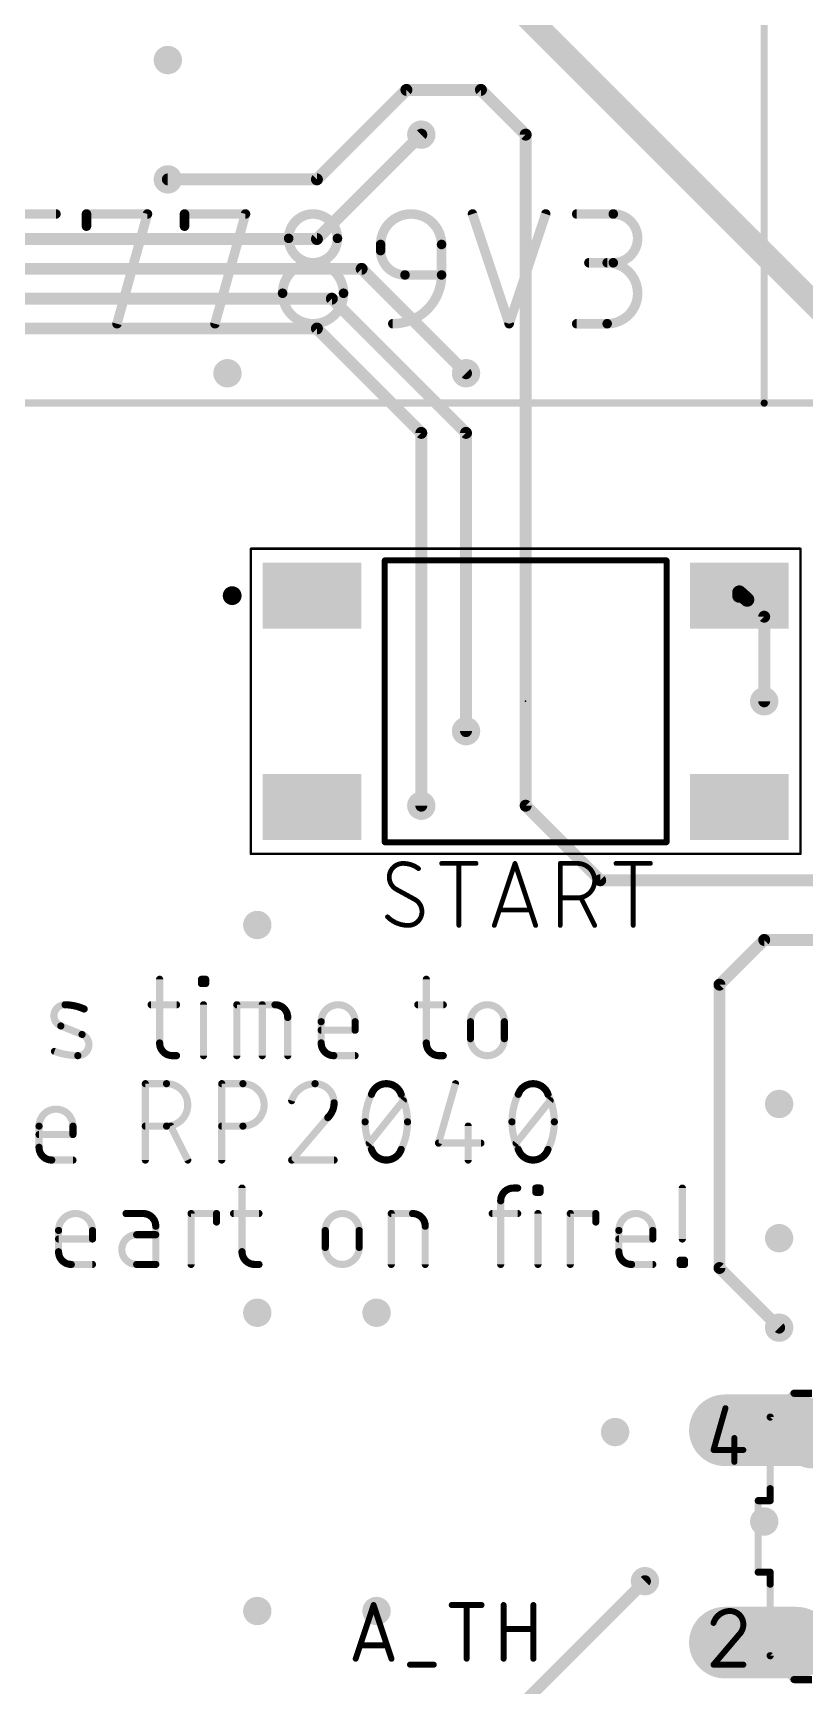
# Model space of a CAD drawing. Extents: x -1.91 to 1.91, y -2.61 to 1.61.
# Drawn here: x -0.088 to 0.559, y -1.125 to 0.26 of the extents above; entities that cross this region are included whole.
import ezdxf

# ---------------------------------------------------------------- set-up
doc = ezdxf.new("R2010")
doc.units = 0
for name, color, linetype in [('1', 22, 'CONTINUOUS'), ('17', 82, 'CONTINUOUS'), ('18', 82, 'CONTINUOUS'), ('21', 253, 'CONTINUOUS'), ('23', 7, 'CONTINUOUS'), ('25', 253, 'CONTINUOUS'), ('39', 22, 'CONTINUOUS'), ('51', 253, 'CONTINUOUS')]:
    doc.layers.add(name, color=color, linetype=linetype)

# ---------------------------------------------------------------- blocks, each defined once
blk = doc.blocks.new('LONGP100')
at = {"const_width": 1}
blk.add_lwpolyline([(-0.5, 0), (0.5, 0)], dxfattribs=at)
at = {"const_width": 0.5}
for points in [[(-0.5, 0.25, 1), (-0.5, -0.25)], [(0.5, -0.25, 1), (0.5, 0.25)]]:
    blk.add_lwpolyline(points, format="xyb", dxfattribs=at)
blk = doc.blocks.new('RECT')
blk.add_solid([(-0.5, -0.5), (0.5, -0.5), (-0.5, 0.5), (0.5, 0.5)])
blk = doc.blocks.new('ROUNDV')
at = {"const_width": 0.5}
blk.add_lwpolyline([(0, -0.25, 1), (0, 0.25, 1), (0, -0.25)], format="xyb", dxfattribs=at)

msp = doc.modelspace()

# ---------------------------------------------------------------- linework, layer by layer
at = {"layer": '1'}
for points, const_width in [([(0.3125, 0.2875), (0.65, -0.05)], 0.02), ([(0.15, 0.1375), (0.225, 0.2125)], 0.01), ([(0.225, 0.2125), (0.2875, 0.2125)], 0.01), ([(0.2875, 0.2125), (0.325, 0.175)], 0.01), ([(0.2375, 0.175), (0.15, 0.0875)], 0.01), ([(0.325, -0.3875), (0.325, 0.175)], 0.01), ([(0.025, 0.1375), (0.15, 0.1375)], 0.01), ([(0.15, 0.0875), (-0.2125, 0.0875)], 0.01), ([(-0.2, 0.0625), (0.1875, 0.0625)], 0.01), ([(0.1875, 0.0625), (0.275, -0.025)], 0.01), ([(0.1625, 0.0375), (-0.1875, 0.0375)], 0.01), ([(0.1625, 0.0375), (0.275, -0.075)], 0.01), ([(-0.175, 0.0125), (0.15, 0.0125)], 0.01), ([(0.15, 0.0125), (0.2375, -0.075)], 0.01), ([(0.2375, -0.075), (0.2375, -0.3875)], 0.01), ([(0.275, -0.075), (0.275, -0.325)], 0.01), ([(0.510696, -0.214755), (0.504134, -0.208817)], 0.012), ([(0.504134, -0.208817), (0.504134, -0.211417)], 0.012), ([(0.525, -0.229059), (0.510696, -0.214755)], 0.01), ([(0.525, -0.3), (0.525, -0.229059)], 0.01), ([(0.325, -0.3875), (0.3875, -0.45)], 0.01), ([(0.3875, -0.45), (0.5875, -0.45)], 0.01), ([(0.525, -0.5), (0.4875, -0.5375)], 0.01), ([(0.525, -0.5), (0.65, -0.5)], 0.01), ([(0.4875, -0.5375), (0.4875, -0.775)], 0.01), ([(0.4875, -0.775), (0.5375, -0.825)], 0.01), ([(0.425, -1.0375), (0.3, -1.1625)], 0.01)]:
    msp.add_lwpolyline(points, dxfattribs=dict(at, const_width=const_width))
for points, const_width in [([(0.225, 0.215, 1), (0.225, 0.21)], 0.005), ([(0.226768, 0.210732, 1), (0.223232, 0.214268)], 0.005), ([(0.289268, 0.214268, 1), (0.285732, 0.210732)], 0.005), ([(0.2875, 0.21, 1), (0.2875, 0.215)], 0.005), ([(0.239268, 0.173232, 1), (0.235732, 0.176768)], 0.005), ([(0.3275, 0.175, 1), (0.3225, 0.175)], 0.005), ([(0.323232, 0.173232, 1), (0.326768, 0.176768)], 0.005), ([(0.025, 0.14, 1), (0.025, 0.135)], 0.005), ([(0.148232, 0.139268, 1), (0.151768, 0.135732)], 0.005), ([(0.15, 0.135, 1), (0.15, 0.14)], 0.005), ([(0.148232, 0.089268, 1), (0.151768, 0.085732)], 0.005), ([(0.15, 0.085, 1), (0.15, 0.09)], 0.005), ([(0.189268, 0.064268, 1), (0.185732, 0.060732)], 0.005), ([(0.1875, 0.06, 1), (0.1875, 0.065)], 0.005), ([(0.164268, 0.039268, 1), (0.160732, 0.035732)], 0.005), ([(0.1625, 0.035, 1), (0.1625, 0.04)], 0.005), ([(0.151768, 0.014268, 1), (0.148232, 0.010732)], 0.005), ([(0.15, 0.01, 1), (0.15, 0.015)], 0.005), ([(0.273232, -0.026768, 1), (0.276768, -0.023232)], 0.005), ([(0.24, -0.075, 1), (0.235, -0.075)], 0.005), ([(0.235732, -0.076768, 1), (0.239268, -0.073232)], 0.005), ([(0.2775, -0.075, 1), (0.2725, -0.075)], 0.005), ([(0.273232, -0.076768, 1), (0.276768, -0.073232)], 0.005), ([(0.506147, -0.206593, 1), (0.502121, -0.211042)], 0.006), ([(0.507134, -0.208817, 1), (0.501134, -0.208817)], 0.006), ([(0.501134, -0.211417, 1), (0.507134, -0.211417)], 0.006), ([(0.508683, -0.21698, 1), (0.512709, -0.212531)], 0.006), ([(0.512464, -0.212987, 1), (0.508928, -0.216523)], 0.005), ([(0.5275, -0.229059, 1), (0.5225, -0.229059)], 0.005), ([(0.523232, -0.230827, 1), (0.526768, -0.227292)], 0.005), ([(0.5225, -0.3, 1), (0.5275, -0.3)], 0.005), ([(0.2725, -0.325, 1), (0.2775, -0.325)], 0.005), ([(0.235, -0.3875, 1), (0.24, -0.3875)], 0.005), ([(0.326768, -0.385732, 1), (0.323232, -0.389268)], 0.005), ([(0.3225, -0.3875, 1), (0.3275, -0.3875)], 0.005), ([(0.3875, -0.4475, 1), (0.3875, -0.4525)], 0.005), ([(0.385732, -0.451768, 1), (0.389268, -0.448232)], 0.005), ([(0.525, -0.4975, 1), (0.525, -0.5025)], 0.005), ([(0.526768, -0.501768, 1), (0.523232, -0.498232)], 0.005), ([(0.49, -0.5375, 1), (0.485, -0.5375)], 0.005), ([(0.485732, -0.535732, 1), (0.489268, -0.539268)], 0.005), ([(0.489268, -0.773232, 1), (0.485732, -0.776768)], 0.005), ([(0.485, -0.775, 1), (0.49, -0.775)], 0.005), ([(0.535732, -0.826768, 1), (0.539268, -0.823232)], 0.005), ([(0.426768, -1.039268, 1), (0.423232, -1.035732)], 0.005)]:
    msp.add_lwpolyline(points, format="xyb", dxfattribs=dict(at, const_width=const_width))
at = {"layer": '21'}
for points, const_width in [([(0.525, -0.05), (0.525, 1.05)], 0.006), ([(-0.119925, 0.1085), (-0.068814, 0.1085)], 0.008), ([(-0.043206, 0.098278), (-0.043206, 0.1085)], 0.008), ([(-0.043206, 0.1085), (0.007906, 0.1085)], 0.008), ([(0.007906, 0.1085), (-0.01765, 0.0165)], 0.008), ([(0.038994, 0.098278), (0.038994, 0.1085)], 0.008), ([(0.038994, 0.1085), (0.090105, 0.1085)], 0.008), ([(0.090105, 0.1085), (0.06455, 0.0165)], 0.008), ([(0.280483, 0.1085), (0.31115, 0.0165)], 0.008), ([(0.31115, 0.0165), (0.341816, 0.1085)], 0.008), ([(0.367794, 0.1085), (0.398461, 0.1085)], 0.008), ([(0.203394, 0.077833), (0.203394, 0.082944)], 0.008), ([(0.254505, 0.082944), (0.254505, 0.057389)], 0.008), ([(0.398461, 0.067611), (0.378016, 0.067611)], 0.008), ([(0.254505, 0.057389), (0.223839, 0.057389)], 0.008), ([(0.367794, 0.0165), (0.39335, 0.0165)], 0.008), ([(-0.525, -0.05), (0.525, -0.05)], 0.006), ([(0.525, -0.05), (0.875, -0.05)], 0.006), ([(0.20689, -0.18189), (0.20689, -0.41811)], 0.005), ([(0.44311, -0.18189), (0.20689, -0.18189)], 0.005), ([(0.44311, -0.41811), (0.44311, -0.18189)], 0.005), ([(0.20689, -0.41811), (0.44311, -0.41811)], 0.005), ([(0.01812, -0.533), (0.01812, -0.586333)], 0.006), ([(0.053176, -0.536556), (0.053176, -0.533)], 0.006), ([(0.053176, -0.533), (0.056732, -0.533)], 0.006), ([(0.056732, -0.536556), (0.053176, -0.536556)], 0.006), ([(0.056732, -0.533), (0.056732, -0.536556)], 0.006), ([(0.241716, -0.533), (0.241716, -0.586333)], 0.006), ([(0.011009, -0.554333), (0.032342, -0.554333)], 0.006), ([(0.054954, -0.597), (0.054954, -0.554333)], 0.006), ([(0.082853, -0.597), (0.082853, -0.554333)], 0.006), ([(0.082853, -0.554333), (0.114853, -0.554333)], 0.006), ([(0.104186, -0.597), (0.104186, -0.554333)], 0.006), ([(0.234605, -0.554333), (0.255938, -0.554333)], 0.006), ([(0.12552, -0.565), (0.12552, -0.597)], 0.006), ([(0.153556, -0.586333), (0.153556, -0.568556)], 0.006), ([(0.182, -0.568556), (0.182, -0.575667)], 0.006), ([(0.278687, -0.582778), (0.278687, -0.568556)], 0.006), ([(0.307132, -0.568556), (0.307132, -0.582778)], 0.006), ([(-0.046929, -0.579222), (-0.064707, -0.572111)], 0.006), ([(0.182, -0.575667), (0.153556, -0.575667)], 0.006), ([(0.028786, -0.597), (0.032342, -0.597)], 0.006), ([(0.182, -0.597), (0.164222, -0.597)], 0.006), ([(0.252382, -0.597), (0.255938, -0.597)], 0.006), ([(0.006136, -0.6845), (0.006136, -0.6205)], 0.006), ([(0.006136, -0.6205), (0.023913, -0.6205)], 0.006), ([(0.070197, -0.6845), (0.070197, -0.6205)], 0.006), ([(0.070197, -0.6205), (0.087975, -0.6205)], 0.006), ([(0.266158, -0.6205), (0.251936, -0.670278)], 0.006), ([(0.193951, -0.670278), (0.222396, -0.634722)], 0.006), ([(0.317032, -0.670278), (0.345476, -0.634722)], 0.006), ([(0.159078, -0.648945), (0.128856, -0.6845)], 0.006), ([(-0.08298, -0.673833), (-0.08298, -0.656056)], 0.006), ([(-0.054535, -0.663167), (-0.08298, -0.663167)], 0.006), ([(-0.054535, -0.656056), (-0.054535, -0.663167)], 0.006), ([(0.023913, -0.656056), (0.006136, -0.656056)], 0.006), ([(0.041691, -0.6845), (0.027469, -0.656056)], 0.006), ([(0.087975, -0.656056), (0.070197, -0.656056)], 0.006), ([(0.276825, -0.656056), (0.276825, -0.6845)], 0.006), ([(0.251936, -0.670278), (0.287492, -0.670278)], 0.006), ([(-0.054535, -0.6845), (-0.072313, -0.6845)], 0.006), ([(0.128856, -0.6845), (0.164411, -0.6845)], 0.006), ([(0.087189, -0.708), (0.087189, -0.761333)], 0.006), ([(0.314738, -0.708), (0.318293, -0.708)], 0.006), ([(0.333534, -0.711556), (0.333534, -0.708)], 0.006), ([(0.333534, -0.708), (0.337089, -0.708)], 0.006), ([(0.337089, -0.708), (0.337089, -0.711556)], 0.006), ([(0.45634, -0.750667), (0.45634, -0.708)], 0.006), ([(0.304071, -0.772), (0.304071, -0.718667)], 0.006), ([(0.337089, -0.711556), (0.333534, -0.711556)], 0.006), ([(0.00421, -0.729333), (-0.010012, -0.729333)], 0.006), ([(0.044493, -0.772), (0.044493, -0.729333)], 0.006), ([(0.044493, -0.729333), (0.065826, -0.729333)], 0.006), ([(0.065826, -0.729333), (0.065826, -0.736445)], 0.006), ([(0.080078, -0.729333), (0.101411, -0.729333)], 0.006), ([(0.212368, -0.772), (0.212368, -0.729333)], 0.006), ([(0.212368, -0.729333), (0.230146, -0.729333)], 0.006), ([(0.29696, -0.729333), (0.318293, -0.729333)], 0.006), ([(0.335311, -0.772), (0.335311, -0.729333)], 0.006), ([(0.36245, -0.772), (0.36245, -0.729333)], 0.006), ([(0.36245, -0.729333), (0.383783, -0.729333)], 0.006), ([(0.383783, -0.729333), (0.383783, -0.736445)], 0.006), ([(-0.066614, -0.761333), (-0.066614, -0.743556)], 0.006), ([(-0.038169, -0.750667), (-0.066614, -0.750667)], 0.006), ([(-0.038169, -0.743556), (-0.038169, -0.750667)], 0.006), ([(0.014877, -0.747111), (-0.001123, -0.747111)], 0.006), ([(0.014877, -0.772), (0.014877, -0.74)], 0.006), ([(0.156982, -0.757778), (0.156982, -0.743556)], 0.006), ([(0.185427, -0.743556), (0.185427, -0.757778)], 0.006), ([(0.240813, -0.74), (0.240813, -0.772)], 0.006), ([(0.403143, -0.761333), (0.403143, -0.743556)], 0.006), ([(0.431587, -0.750667), (0.403143, -0.750667)], 0.006), ([(0.431587, -0.743556), (0.431587, -0.750667)], 0.006), ([(-0.038169, -0.772), (-0.055947, -0.772)], 0.006), ([(-0.001123, -0.772), (0.014877, -0.772)], 0.006), ([(0.097856, -0.772), (0.101411, -0.772)], 0.006), ([(0.431587, -0.772), (0.413809, -0.772)], 0.006), ([(0.454563, -0.772), (0.454563, -0.768445)], 0.006), ([(0.454563, -0.768445), (0.458118, -0.768445)], 0.006), ([(0.458118, -0.772), (0.454563, -0.772)], 0.006), ([(0.458118, -0.768445), (0.458118, -0.772)], 0.006), ([(0.52, -0.97), (0.53, -0.97)], 0.006), ([(0.52, -0.97), (0.52, -1.03)], 0.006), ([(0.53, -0.97), (0.53, -0.96)], 0.006), ([(0.53, -1.03), (0.52, -1.03)], 0.006), ([(0.53, -1.03), (0.53, -1.04)], 0.006)]:
    msp.add_lwpolyline(points, dxfattribs=dict(at, const_width=const_width))
for points, const_width in [([(-0.068814, 0.1065, 1), (-0.068814, 0.1105)], 0.004), ([(-0.041206, 0.1085, 1), (-0.045206, 0.1085)], 0.004), ([(-0.043206, 0.1105, 1), (-0.043206, 0.1065)], 0.004), ([(0.009833, 0.107965, 1), (0.005978, 0.109035)], 0.004), ([(0.007906, 0.1065, 1), (0.007906, 0.1105)], 0.004), ([(0.040994, 0.1085, 1), (0.036994, 0.1085)], 0.004), ([(0.038994, 0.1105, 1), (0.038994, 0.1065)], 0.004), ([(0.092032, 0.107965, 1), (0.088178, 0.109035)], 0.004), ([(0.090105, 0.1065, 1), (0.090105, 0.1105)], 0.004), ([(0.167194, 0.088055, 1), (0.126305, 0.088055)], 0.008), ([(0.254505, 0.082944, 1), (0.203394, 0.082944)], 0.008), ([(0.28238, 0.109132, 1), (0.278586, 0.107868)], 0.004), ([(0.343714, 0.107868, 1), (0.339919, 0.109132)], 0.004), ([(0.367794, 0.1105, 1), (0.367794, 0.1065)], 0.004), ([(0.398461, 0.067611, 1), (0.398461, 0.1085)], 0.008), ([(0.398461, 0.1105, 1), (0.398461, 0.1065)], 0.004), ([(0.398461, 0.1065, 1), (0.398461, 0.1105)], 0.004), ([(-0.045206, 0.098278, 1), (-0.041206, 0.098278)], 0.004), ([(0.036994, 0.098278, 1), (0.040994, 0.098278)], 0.004), ([(0.126305, 0.088055, 1), (0.167194, 0.088055)], 0.008), ([(0.128305, 0.088055, 1), (0.124305, 0.088055)], 0.004), ([(0.124305, 0.088055, 1), (0.128305, 0.088055)], 0.004), ([(0.169194, 0.088055, 1), (0.165194, 0.088055)], 0.004), ([(0.165194, 0.088055, 1), (0.169194, 0.088055)], 0.004), ([(0.205394, 0.082944, 1), (0.201394, 0.082944)], 0.004), ([(0.201394, 0.082944, 1), (0.205394, 0.082944)], 0.004), ([(0.256505, 0.082944, 1), (0.252505, 0.082944)], 0.004), ([(0.252505, 0.082944, 1), (0.256505, 0.082944)], 0.004), ([(0.172305, 0.042055, 1), (0.121194, 0.042055)], 0.008), ([(0.203394, 0.077833, 0.414215), (0.223839, 0.057389)], 0.008), ([(0.205394, 0.077833, 1), (0.201394, 0.077833)], 0.004), ([(0.201394, 0.077833, 1), (0.205394, 0.077833)], 0.004), ([(0.378016, 0.069611, 1), (0.378016, 0.065611)], 0.004), ([(0.39335, 0.0165, 1), (0.39335, 0.067611)], 0.008), ([(0.39335, 0.069611, 1), (0.39335, 0.065611)], 0.004), ([(0.398461, 0.069611, 1), (0.398461, 0.065611)], 0.004), ([(0.398461, 0.065611, 1), (0.398461, 0.069611)], 0.004), ([(0.213616, 0.0165, 0.414214), (0.254505, 0.057389)], 0.008), ([(0.223839, 0.059389, 1), (0.223839, 0.055389)], 0.004), ([(0.223839, 0.055389, 1), (0.223839, 0.059389)], 0.004), ([(0.256505, 0.057389, 1), (0.252505, 0.057389)], 0.004), ([(0.252505, 0.057389, 1), (0.256505, 0.057389)], 0.004), ([(0.254505, 0.055389, 1), (0.254505, 0.059389)], 0.004), ([(0.121194, 0.042055, 1), (0.172305, 0.042055)], 0.008), ([(0.123194, 0.042055, 1), (0.119194, 0.042055)], 0.004), ([(0.119194, 0.042055, 1), (0.123194, 0.042055)], 0.004), ([(0.174305, 0.042055, 1), (0.170305, 0.042055)], 0.004), ([(0.170305, 0.042055, 1), (0.174305, 0.042055)], 0.004), ([(-0.019577, 0.017035, 1), (-0.015723, 0.015965)], 0.004), ([(0.062623, 0.017035, 1), (0.066477, 0.015965)], 0.004), ([(0.213616, 0.0185, 1), (0.213616, 0.0145)], 0.004), ([(0.309252, 0.017132, 1), (0.313047, 0.015868)], 0.004), ([(0.309252, 0.015868, 1), (0.313047, 0.017132)], 0.004), ([(0.367794, 0.0185, 1), (0.367794, 0.0145)], 0.004), ([(0.39335, 0.0185, 1), (0.39335, 0.0145)], 0.004), ([(0.39335, 0.0145, 1), (0.39335, 0.0185)], 0.004), ([(0.525, -0.0485, 1), (0.525, -0.0515)], 0.003), ([(0.5235, -0.05, 1), (0.5265, -0.05)], 0.003), ([(0.525, -0.0515, 1), (0.525, -0.0485)], 0.003), ([(0.20814, -0.18189, 1), (0.20564, -0.18189)], 0.0025), ([(0.20689, -0.18064, 1), (0.20689, -0.18314)], 0.0025), ([(0.44436, -0.18189, 1), (0.44186, -0.18189)], 0.0025), ([(0.44311, -0.18314, 1), (0.44311, -0.18064)], 0.0025), ([(0.078937, -0.215354, 1), (0.078937, -0.20748, 1), (0.078937, -0.215354)], 0.007874), ([(0.20689, -0.41686, 1), (0.20689, -0.41936)], 0.0025), ([(0.44311, -0.41936, 1), (0.44311, -0.41686)], 0.0025), ([(0.20564, -0.41811, 1), (0.20814, -0.41811)], 0.0025), ([(0.44186, -0.41811, 1), (0.44436, -0.41811)], 0.0025), ([(0.01962, -0.533, 1), (0.01662, -0.533)], 0.003), ([(0.054676, -0.533, 1), (0.051676, -0.533)], 0.003), ([(0.053176, -0.5315, 1), (0.053176, -0.5345)], 0.003), ([(0.053176, -0.535056, 1), (0.053176, -0.538056)], 0.003), ([(0.051676, -0.536556, 1), (0.054676, -0.536556)], 0.003), ([(0.058232, -0.533, 1), (0.055232, -0.533)], 0.003), ([(0.055232, -0.536556, 1), (0.058232, -0.536556)], 0.003), ([(0.056732, -0.5345, 1), (0.056732, -0.5315)], 0.003), ([(0.056732, -0.538056, 1), (0.056732, -0.535056)], 0.003), ([(0.243216, -0.533, 1), (0.240216, -0.533)], 0.003), ([(-0.061151, -0.554333, 0.831816), (-0.064707, -0.572111)], 0.006), ([(-0.045151, -0.557889, 0.10255), (-0.061151, -0.554333)], 0.006), ([(-0.06113, -0.552834, 1), (-0.061173, -0.555833)], 0.003), ([(-0.061173, -0.555833, 1), (-0.06113, -0.552834)], 0.003), ([(0.011009, -0.552833, 1), (0.011009, -0.555833)], 0.003), ([(0.032342, -0.555833, 1), (0.032342, -0.552833)], 0.003), ([(0.056454, -0.554333, 1), (0.053454, -0.554333)], 0.003), ([(0.084353, -0.554333, 1), (0.081353, -0.554333)], 0.003), ([(0.082853, -0.552833, 1), (0.082853, -0.555833)], 0.003), ([(0.105686, -0.554333, 1), (0.102686, -0.554333)], 0.003), ([(0.12552, -0.565, 0.414214), (0.114853, -0.554333)], 0.006), ([(0.114853, -0.552833, 1), (0.114853, -0.555833)], 0.003), ([(0.114853, -0.555833, 1), (0.114853, -0.552833)], 0.003), ([(0.182, -0.568556, 1), (0.153556, -0.568556)], 0.006), ([(0.234605, -0.552833, 1), (0.234605, -0.555833)], 0.003), ([(0.255938, -0.555833, 1), (0.255938, -0.552833)], 0.003), ([(0.307132, -0.568556, 1), (0.278687, -0.568556)], 0.006), ([(-0.045767, -0.559257, 1), (-0.044536, -0.556521)], 0.003), ([(0.12702, -0.565, 1), (0.12402, -0.565)], 0.003), ([(0.12402, -0.565, 1), (0.12702, -0.565)], 0.003), ([(0.155056, -0.568556, 1), (0.152056, -0.568556)], 0.003), ([(0.152056, -0.568556, 1), (0.155056, -0.568556)], 0.003), ([(0.1835, -0.568556, 1), (0.1805, -0.568556)], 0.003), ([(0.1805, -0.568556, 1), (0.1835, -0.568556)], 0.003), ([(0.280187, -0.568556, 1), (0.277187, -0.568556)], 0.003), ([(0.277187, -0.568556, 1), (0.280187, -0.568556)], 0.003), ([(0.308632, -0.568556, 1), (0.305632, -0.568556)], 0.003), ([(0.305632, -0.568556, 1), (0.308632, -0.568556)], 0.003), ([(-0.06415, -0.570719, 1), (-0.065264, -0.573504)], 0.003), ([(-0.065264, -0.573504, 1), (-0.06415, -0.570719)], 0.003), ([(-0.050485, -0.597, 0.831814), (-0.046929, -0.579222)], 0.006), ([(-0.046372, -0.57783, 1), (-0.047486, -0.580615)], 0.003), ([(-0.047486, -0.580615, 1), (-0.046372, -0.57783)], 0.003), ([(0.153556, -0.574167, 1), (0.153556, -0.577167)], 0.003), ([(0.1805, -0.575667, 1), (0.1835, -0.575667)], 0.003), ([(0.182, -0.577167, 1), (0.182, -0.574167)], 0.003), ([(0.278687, -0.582778, 1), (0.307132, -0.582778)], 0.006), ([(0.280187, -0.582778, 1), (0.277187, -0.582778)], 0.003), ([(0.277187, -0.582778, 1), (0.280187, -0.582778)], 0.003), ([(0.308632, -0.582778, 1), (0.305632, -0.582778)], 0.003), ([(0.305632, -0.582778, 1), (0.308632, -0.582778)], 0.003), ([(-0.069532, -0.592033, 1), (-0.070548, -0.594856)], 0.003), ([(-0.07004, -0.593445, 0.082974), (-0.050485, -0.597)], 0.006), ([(-0.050463, -0.5955, 1), (-0.050506, -0.5985)], 0.003), ([(-0.050506, -0.5985, 1), (-0.050463, -0.5955)], 0.003), ([(0.01812, -0.586333, 0.414214), (0.028786, -0.597)], 0.006), ([(0.01962, -0.586333, 1), (0.01662, -0.586333)], 0.003), ([(0.01662, -0.586333, 1), (0.01962, -0.586333)], 0.003), ([(0.028786, -0.5955, 1), (0.028786, -0.5985)], 0.003), ([(0.028786, -0.5985, 1), (0.028786, -0.5955)], 0.003), ([(0.032342, -0.5985, 1), (0.032342, -0.5955)], 0.003), ([(0.053454, -0.597, 1), (0.056454, -0.597)], 0.003), ([(0.081353, -0.597, 1), (0.084353, -0.597)], 0.003), ([(0.102686, -0.597, 1), (0.105686, -0.597)], 0.003), ([(0.12402, -0.597, 1), (0.12702, -0.597)], 0.003), ([(0.153556, -0.586333, 0.414214), (0.164222, -0.597)], 0.006), ([(0.155056, -0.586333, 1), (0.152056, -0.586333)], 0.003), ([(0.152056, -0.586333, 1), (0.155056, -0.586333)], 0.003), ([(0.164222, -0.5955, 1), (0.164222, -0.5985)], 0.003), ([(0.164222, -0.5985, 1), (0.164222, -0.5955)], 0.003), ([(0.182, -0.5985, 1), (0.182, -0.5955)], 0.003), ([(0.241716, -0.586333, 0.414214), (0.252382, -0.597)], 0.006), ([(0.243216, -0.586333, 1), (0.240216, -0.586333)], 0.003), ([(0.240216, -0.586333, 1), (0.243216, -0.586333)], 0.003), ([(0.252382, -0.5955, 1), (0.252382, -0.5985)], 0.003), ([(0.252382, -0.5985, 1), (0.252382, -0.5955)], 0.003), ([(0.255938, -0.5985, 1), (0.255938, -0.5955)], 0.003), ([(0.007636, -0.6205, 1), (0.004636, -0.6205)], 0.003), ([(0.006136, -0.619, 1), (0.006136, -0.622)], 0.003), ([(0.023913, -0.656056, 1), (0.023913, -0.6205)], 0.006), ([(0.023913, -0.619, 1), (0.023913, -0.622)], 0.003), ([(0.023913, -0.622, 1), (0.023913, -0.619)], 0.003), ([(0.071697, -0.6205, 1), (0.068697, -0.6205)], 0.003), ([(0.070197, -0.619, 1), (0.070197, -0.622)], 0.003), ([(0.087975, -0.656056, 1), (0.087975, -0.6205)], 0.006), ([(0.087975, -0.619, 1), (0.087975, -0.622)], 0.003), ([(0.087975, -0.622, 1), (0.087975, -0.619)], 0.003), ([(0.148411, -0.6205, 0.325186), (0.128856, -0.634722)], 0.006), ([(0.164411, -0.6365, 0.414214), (0.148411, -0.6205)], 0.006), ([(0.148411, -0.619, 1), (0.148411, -0.622)], 0.003), ([(0.148411, -0.622, 1), (0.148411, -0.619)], 0.003), ([(0.208174, -0.6205, 0.320468), (0.195729, -0.629389)], 0.006), ([(0.220618, -0.629389, 0.320467), (0.208174, -0.6205)], 0.006), ([(0.208174, -0.619, 1), (0.208174, -0.622)], 0.003), ([(0.208174, -0.622, 1), (0.208174, -0.619)], 0.003), ([(0.267601, -0.620912, 1), (0.264716, -0.620088)], 0.003), ([(0.331254, -0.6205, 0.320468), (0.31881, -0.629389)], 0.006), ([(0.343698, -0.629389, 0.320467), (0.331254, -0.6205)], 0.006), ([(0.331254, -0.619, 1), (0.331254, -0.622)], 0.003), ([(0.331254, -0.622, 1), (0.331254, -0.619)], 0.003), ([(0.127429, -0.63426, 1), (0.130283, -0.635184)], 0.003), ([(0.159078, -0.648945, 0.205256), (0.164411, -0.6365)], 0.006), ([(0.165911, -0.6365, 1), (0.162911, -0.6365)], 0.003), ([(0.162911, -0.6365, 1), (0.165911, -0.6365)], 0.003), ([(0.195729, -0.629389, 0.113887), (0.190396, -0.6525)], 0.006), ([(0.19431, -0.628902, 1), (0.197148, -0.629875)], 0.003), ([(0.197078, -0.630046, 1), (0.194381, -0.628732)], 0.003), ([(0.225951, -0.6525, 0.113887), (0.220618, -0.629389)], 0.006), ([(0.221966, -0.628732, 1), (0.21927, -0.630046)], 0.003), ([(0.219199, -0.629875, 1), (0.222037, -0.628902)], 0.003), ([(0.223567, -0.635659, 1), (0.221225, -0.633785)], 0.003), ([(0.31881, -0.629389, 0.113887), (0.313476, -0.6525)], 0.006), ([(0.317391, -0.628902, 1), (0.320229, -0.629875)], 0.003), ([(0.320158, -0.630046, 1), (0.317461, -0.628732)], 0.003), ([(0.345047, -0.628732, 1), (0.34235, -0.630046)], 0.003), ([(0.349032, -0.6525, 0.113887), (0.343699, -0.629389)], 0.006), ([(0.34228, -0.629875, 1), (0.345117, -0.628902)], 0.003), ([(0.346648, -0.635659, 1), (0.344305, -0.633785)], 0.003), ([(-0.054535, -0.656056, 1), (-0.08298, -0.656056)], 0.006), ([(0.158043, -0.647858, 1), (0.160112, -0.650031)], 0.003), ([(0.160221, -0.649916, 1), (0.157935, -0.647973)], 0.003), ([(0.190396, -0.6525, 0.113887), (0.195729, -0.675611)], 0.006), ([(0.191896, -0.6525, 1), (0.188896, -0.6525)], 0.003), ([(0.188896, -0.6525, 1), (0.191896, -0.6525)], 0.003), ([(0.220618, -0.675611, 0.113887), (0.225951, -0.6525)], 0.006), ([(0.227451, -0.6525, 1), (0.224451, -0.6525)], 0.003), ([(0.224451, -0.6525, 1), (0.227451, -0.6525)], 0.003), ([(0.313476, -0.6525, 0.113887), (0.31881, -0.675611)], 0.006), ([(0.314976, -0.6525, 1), (0.311976, -0.6525)], 0.003), ([(0.311976, -0.6525, 1), (0.314976, -0.6525)], 0.003), ([(0.343699, -0.675611, 0.113887), (0.349032, -0.6525)], 0.006), ([(0.350532, -0.6525, 1), (0.347532, -0.6525)], 0.003), ([(0.347532, -0.6525, 1), (0.350532, -0.6525)], 0.003), ([(-0.08148, -0.656056, 1), (-0.08448, -0.656056)], 0.003), ([(-0.08448, -0.656056, 1), (-0.08148, -0.656056)], 0.003), ([(-0.08298, -0.661667, 1), (-0.08298, -0.664667)], 0.003), ([(-0.053035, -0.656056, 1), (-0.056035, -0.656056)], 0.003), ([(-0.056035, -0.656056, 1), (-0.053035, -0.656056)], 0.003), ([(-0.056035, -0.663167, 1), (-0.053035, -0.663167)], 0.003), ([(-0.054535, -0.664667, 1), (-0.054535, -0.661667)], 0.003), ([(0.006136, -0.654556, 1), (0.006136, -0.657556)], 0.003), ([(0.023913, -0.654556, 1), (0.023913, -0.657556)], 0.003), ([(0.023913, -0.657556, 1), (0.023913, -0.654556)], 0.003), ([(0.028811, -0.655385, 1), (0.026127, -0.656726)], 0.003), ([(0.070197, -0.654556, 1), (0.070197, -0.657556)], 0.003), ([(0.087975, -0.654556, 1), (0.087975, -0.657556)], 0.003), ([(0.087975, -0.657556, 1), (0.087975, -0.654556)], 0.003), ([(0.278325, -0.656056, 1), (0.275325, -0.656056)], 0.003), ([(-0.08298, -0.673833, 0.414214), (-0.072313, -0.6845)], 0.006), ([(-0.08148, -0.673833, 1), (-0.08448, -0.673833)], 0.003), ([(-0.08448, -0.673833, 1), (-0.08148, -0.673833)], 0.003), ([(0.19278, -0.669341, 1), (0.195123, -0.671215)], 0.003), ([(0.195729, -0.675611, 0.320463), (0.208174, -0.6845)], 0.006), ([(0.197148, -0.675125, 1), (0.19431, -0.676098)], 0.003), ([(0.194381, -0.676269, 1), (0.197078, -0.674954)], 0.003), ([(0.208174, -0.6845, 0.320462), (0.220618, -0.675611)], 0.006), ([(0.21927, -0.674954, 1), (0.221966, -0.676269)], 0.003), ([(0.222037, -0.676098, 1), (0.219199, -0.675125)], 0.003), ([(0.251936, -0.668778, 1), (0.251936, -0.671778)], 0.003), ([(0.250494, -0.669866, 1), (0.253378, -0.67069)], 0.003), ([(0.287492, -0.671778, 1), (0.287492, -0.668778)], 0.003), ([(0.315861, -0.669341, 1), (0.318203, -0.671215)], 0.003), ([(0.31881, -0.675611, 0.320463), (0.331254, -0.6845)], 0.006), ([(0.320229, -0.675125, 1), (0.317391, -0.676098)], 0.003), ([(0.317461, -0.676269, 1), (0.320158, -0.674954)], 0.003), ([(0.331254, -0.6845, 0.320462), (0.343699, -0.675611)], 0.006), ([(0.34235, -0.674954, 1), (0.345047, -0.676269)], 0.003), ([(0.345117, -0.676098, 1), (0.34228, -0.675125)], 0.003), ([(-0.072313, -0.683, 1), (-0.072313, -0.686)], 0.003), ([(-0.072313, -0.686, 1), (-0.072313, -0.683)], 0.003), ([(-0.054535, -0.686, 1), (-0.054535, -0.683)], 0.003), ([(0.004636, -0.6845, 1), (0.007636, -0.6845)], 0.003), ([(0.040349, -0.685171, 1), (0.043033, -0.683829)], 0.003), ([(0.068697, -0.6845, 1), (0.071697, -0.6845)], 0.003), ([(0.128856, -0.683, 1), (0.128856, -0.686)], 0.003), ([(0.127713, -0.683529, 1), (0.129999, -0.685471)], 0.003), ([(0.164411, -0.686, 1), (0.164411, -0.683)], 0.003), ([(0.208174, -0.683, 1), (0.208174, -0.686)], 0.003), ([(0.208174, -0.686, 1), (0.208174, -0.683)], 0.003), ([(0.275325, -0.6845, 1), (0.278325, -0.6845)], 0.003), ([(0.331254, -0.683, 1), (0.331254, -0.686)], 0.003), ([(0.331254, -0.686, 1), (0.331254, -0.683)], 0.003), ([(0.088689, -0.708, 1), (0.085689, -0.708)], 0.003), ([(0.314738, -0.708, 0.414207), (0.304071, -0.718667)], 0.006), ([(0.314738, -0.7065, 1), (0.314738, -0.7095)], 0.003), ([(0.314738, -0.7095, 1), (0.314738, -0.7065)], 0.003), ([(0.318293, -0.7095, 1), (0.318293, -0.7065)], 0.003), ([(0.335034, -0.708, 1), (0.332034, -0.708)], 0.003), ([(0.333534, -0.7065, 1), (0.333534, -0.7095)], 0.003), ([(0.338589, -0.708, 1), (0.335589, -0.708)], 0.003), ([(0.337089, -0.7095, 1), (0.337089, -0.7065)], 0.003), ([(0.45784, -0.708, 1), (0.45484, -0.708)], 0.003), ([(0.305571, -0.718667, 1), (0.302571, -0.718667)], 0.003), ([(0.302571, -0.718667, 1), (0.305571, -0.718667)], 0.003), ([(0.333534, -0.710056, 1), (0.333534, -0.713056)], 0.003), ([(0.332034, -0.711556, 1), (0.335034, -0.711556)], 0.003), ([(0.335589, -0.711556, 1), (0.338589, -0.711556)], 0.003), ([(0.337089, -0.713056, 1), (0.337089, -0.710056)], 0.003), ([(-0.038169, -0.743556, 1), (-0.066614, -0.743556)], 0.006), ([(-0.010012, -0.727833, 1), (-0.010012, -0.730833)], 0.003), ([(0.014877, -0.74, 0.414214), (0.00421, -0.729333)], 0.006), ([(0.00421, -0.727833, 1), (0.00421, -0.730833)], 0.003), ([(0.00421, -0.730833, 1), (0.00421, -0.727833)], 0.003), ([(0.045993, -0.729333, 1), (0.042993, -0.729333)], 0.003), ([(0.044493, -0.727833, 1), (0.044493, -0.730833)], 0.003), ([(0.067326, -0.729333, 1), (0.064326, -0.729333)], 0.003), ([(0.065826, -0.730833, 1), (0.065826, -0.727833)], 0.003), ([(0.080078, -0.727833, 1), (0.080078, -0.730833)], 0.003), ([(0.101411, -0.730833, 1), (0.101411, -0.727833)], 0.003), ([(0.185427, -0.743556, 1), (0.156982, -0.743556)], 0.006), ([(0.213868, -0.729333, 1), (0.210868, -0.729333)], 0.003), ([(0.212368, -0.727833, 1), (0.212368, -0.730833)], 0.003), ([(0.240813, -0.74, 0.41421), (0.230146, -0.729333)], 0.006), ([(0.230146, -0.727833, 1), (0.230146, -0.730833)], 0.003), ([(0.230146, -0.730833, 1), (0.230146, -0.727833)], 0.003), ([(0.29696, -0.727833, 1), (0.29696, -0.730833)], 0.003), ([(0.318293, -0.730833, 1), (0.318293, -0.727833)], 0.003), ([(0.336811, -0.729333, 1), (0.333811, -0.729333)], 0.003), ([(0.36395, -0.729333, 1), (0.36095, -0.729333)], 0.003), ([(0.36245, -0.727833, 1), (0.36245, -0.730833)], 0.003), ([(0.385283, -0.729333, 1), (0.382283, -0.729333)], 0.003), ([(0.383783, -0.730833, 1), (0.383783, -0.727833)], 0.003), ([(0.431587, -0.743556, 1), (0.403143, -0.743556)], 0.006), ([(-0.065114, -0.743556, 1), (-0.068114, -0.743556)], 0.003), ([(-0.068114, -0.743556, 1), (-0.065114, -0.743556)], 0.003), ([(-0.066614, -0.749167, 1), (-0.066614, -0.752167)], 0.003), ([(-0.036669, -0.743556, 1), (-0.039669, -0.743556)], 0.003), ([(-0.039669, -0.743556, 1), (-0.036669, -0.743556)], 0.003), ([(-0.038169, -0.752167, 1), (-0.038169, -0.749167)], 0.003), ([(-0.001123, -0.747111, 1), (-0.001123, -0.772)], 0.006), ([(-0.001123, -0.745611, 1), (-0.001123, -0.748611)], 0.003), ([(-0.001123, -0.748611, 1), (-0.001123, -0.745611)], 0.003), ([(0.016377, -0.74, 1), (0.013377, -0.74)], 0.003), ([(0.013377, -0.74, 1), (0.016377, -0.74)], 0.003), ([(0.014877, -0.748611, 1), (0.014877, -0.745611)], 0.003), ([(0.064326, -0.736445, 1), (0.067326, -0.736445)], 0.003), ([(0.158482, -0.743556, 1), (0.155482, -0.743556)], 0.003), ([(0.155482, -0.743556, 1), (0.158482, -0.743556)], 0.003), ([(0.186927, -0.743556, 1), (0.183927, -0.743556)], 0.003), ([(0.183927, -0.743556, 1), (0.186927, -0.743556)], 0.003), ([(0.242313, -0.74, 1), (0.239313, -0.74)], 0.003), ([(0.239313, -0.74, 1), (0.242313, -0.74)], 0.003), ([(0.382283, -0.736445, 1), (0.385283, -0.736445)], 0.003), ([(0.404643, -0.743556, 1), (0.401643, -0.743556)], 0.003), ([(0.401643, -0.743556, 1), (0.404643, -0.743556)], 0.003), ([(0.403143, -0.749167, 1), (0.403143, -0.752167)], 0.003), ([(0.433087, -0.743556, 1), (0.430087, -0.743556)], 0.003), ([(0.430087, -0.743556, 1), (0.433087, -0.743556)], 0.003), ([(0.431587, -0.752167, 1), (0.431587, -0.749167)], 0.003), ([(-0.066614, -0.761333, 0.414214), (-0.055947, -0.772)], 0.006), ([(-0.065114, -0.761333, 1), (-0.068114, -0.761333)], 0.003), ([(-0.068114, -0.761333, 1), (-0.065114, -0.761333)], 0.003), ([(-0.039669, -0.750667, 1), (-0.036669, -0.750667)], 0.003), ([(0.087189, -0.761333, 0.414214), (0.097856, -0.772)], 0.006), ([(0.088689, -0.761333, 1), (0.085689, -0.761333)], 0.003), ([(0.085689, -0.761333, 1), (0.088689, -0.761333)], 0.003), ([(0.156982, -0.757778, 1), (0.185427, -0.757778)], 0.006), ([(0.158482, -0.757778, 1), (0.155482, -0.757778)], 0.003), ([(0.155482, -0.757778, 1), (0.158482, -0.757778)], 0.003), ([(0.186927, -0.757778, 1), (0.183927, -0.757778)], 0.003), ([(0.183927, -0.757778, 1), (0.186927, -0.757778)], 0.003), ([(0.403143, -0.761333, 0.414214), (0.413809, -0.772)], 0.006), ([(0.404643, -0.761333, 1), (0.401643, -0.761333)], 0.003), ([(0.401643, -0.761333, 1), (0.404643, -0.761333)], 0.003), ([(0.430087, -0.750667, 1), (0.433087, -0.750667)], 0.003), ([(0.45484, -0.750667, 1), (0.45784, -0.750667)], 0.003), ([(-0.055947, -0.7705, 1), (-0.055947, -0.7735)], 0.003), ([(-0.055947, -0.7735, 1), (-0.055947, -0.7705)], 0.003), ([(-0.038169, -0.7735, 1), (-0.038169, -0.7705)], 0.003), ([(-0.001123, -0.7705, 1), (-0.001123, -0.7735)], 0.003), ([(-0.001123, -0.7735, 1), (-0.001123, -0.7705)], 0.003), ([(0.013377, -0.772, 1), (0.016377, -0.772)], 0.003), ([(0.014877, -0.7735, 1), (0.014877, -0.7705)], 0.003), ([(0.042993, -0.772, 1), (0.045993, -0.772)], 0.003), ([(0.097856, -0.7705, 1), (0.097856, -0.7735)], 0.003), ([(0.097856, -0.7735, 1), (0.097856, -0.7705)], 0.003), ([(0.101411, -0.7735, 1), (0.101411, -0.7705)], 0.003), ([(0.210868, -0.772, 1), (0.213868, -0.772)], 0.003), ([(0.239313, -0.772, 1), (0.242313, -0.772)], 0.003), ([(0.302571, -0.772, 1), (0.305571, -0.772)], 0.003), ([(0.333811, -0.772, 1), (0.336811, -0.772)], 0.003), ([(0.36095, -0.772, 1), (0.36395, -0.772)], 0.003), ([(0.413809, -0.7705, 1), (0.413809, -0.7735)], 0.003), ([(0.413809, -0.7735, 1), (0.413809, -0.7705)], 0.003), ([(0.431587, -0.7735, 1), (0.431587, -0.7705)], 0.003), ([(0.456063, -0.768445, 1), (0.453063, -0.768445)], 0.003), ([(0.454563, -0.766945, 1), (0.454563, -0.769945)], 0.003), ([(0.454563, -0.7705, 1), (0.454563, -0.7735)], 0.003), ([(0.453063, -0.772, 1), (0.456063, -0.772)], 0.003), ([(0.459618, -0.768445, 1), (0.456618, -0.768445)], 0.003), ([(0.456618, -0.772, 1), (0.459618, -0.772)], 0.003), ([(0.458118, -0.769945, 1), (0.458118, -0.766945)], 0.003), ([(0.458118, -0.7735, 1), (0.458118, -0.7705)], 0.003), ([(0.52, -0.9685, 1), (0.52, -0.9715)], 0.003), ([(0.5215, -0.97, 1), (0.5185, -0.97)], 0.003), ([(0.5315, -0.96, 1), (0.5285, -0.96)], 0.003), ([(0.5285, -0.97, 1), (0.5315, -0.97)], 0.003), ([(0.53, -0.9715, 1), (0.53, -0.9685)], 0.003), ([(0.52, -1.0285, 1), (0.52, -1.0315)], 0.003), ([(0.5185, -1.03, 1), (0.5215, -1.03)], 0.003), ([(0.5315, -1.03, 1), (0.5285, -1.03)], 0.003), ([(0.5285, -1.04, 1), (0.5315, -1.04)], 0.003), ([(0.53, -1.0315, 1), (0.53, -1.0285)], 0.003)]:
    msp.add_lwpolyline(points, format="xyb", dxfattribs=dict(at, const_width=const_width))
at = {"layer": '23'}
msp.add_point((0.325, -0.3), dxfattribs=at)
at = {"layer": '25'}
for points, const_width in [([(0.222185, -0.435862, 0.414214), (0.210629, -0.447418)], 0.004), ([(0.235185, -0.440196, 0.162281), (0.222185, -0.435862)], 0.004), ([(0.222185, -0.434862, 1), (0.222185, -0.436862)], 0.002), ([(0.222185, -0.436862, 1), (0.222185, -0.434862)], 0.002), ([(0.234585, -0.440996, 1), (0.235785, -0.439396)], 0.002), ([(0.254545, -0.434862, 1), (0.254545, -0.436862)], 0.002), ([(0.269989, -0.435862, 1), (0.267989, -0.435862)], 0.002), ([(0.283434, -0.436862, 1), (0.283434, -0.434862)], 0.002), ([(0.316978, -0.435546, 1), (0.31508, -0.436178)], 0.002), ([(0.316978, -0.436178, 1), (0.31508, -0.435546)], 0.002), ([(0.354972, -0.435862, 1), (0.352972, -0.435862)], 0.002), ([(0.353972, -0.434862, 1), (0.353972, -0.436862)], 0.002), ([(0.368416, -0.464751, 1), (0.368416, -0.435862)], 0.004), ([(0.368416, -0.434862, 1), (0.368416, -0.436862)], 0.002), ([(0.368416, -0.436862, 1), (0.368416, -0.434862)], 0.002), ([(0.400705, -0.434862, 1), (0.400705, -0.436862)], 0.002), ([(0.416149, -0.435862, 1), (0.414149, -0.435862)], 0.002), ([(0.429593, -0.436862, 1), (0.429593, -0.434862)], 0.002), ([(0.210629, -0.447418, 0.265568), (0.216407, -0.457529)], 0.004), ([(0.211629, -0.447418, 1), (0.209629, -0.447418)], 0.002), ([(0.209629, -0.447418, 1), (0.211629, -0.447418)], 0.002), ([(0.216886, -0.456651, 1), (0.215928, -0.458407)], 0.002), ([(0.2159, -0.45839, 1), (0.216915, -0.456667)], 0.002), ([(0.238074, -0.476307, 0.265558), (0.232296, -0.466195)], 0.004), ([(0.232804, -0.465334, 1), (0.231788, -0.467057)], 0.002), ([(0.231817, -0.467074, 1), (0.232775, -0.465318)], 0.002), ([(0.353972, -0.463751, 1), (0.353972, -0.465751)], 0.002), ([(0.368416, -0.463751, 1), (0.368416, -0.465751)], 0.002), ([(0.368416, -0.465751, 1), (0.368416, -0.463751)], 0.002), ([(0.3722, -0.464304, 1), (0.370411, -0.465198)], 0.002), ([(0.209185, -0.48064, 0.199999), (0.226518, -0.487862)], 0.004), ([(0.209895, -0.479936, 1), (0.208475, -0.481344)], 0.002), ([(0.226518, -0.487862, 0.414214), (0.238074, -0.476307)], 0.004), ([(0.239074, -0.476307, 1), (0.237074, -0.476307)], 0.002), ([(0.237074, -0.476307, 1), (0.239074, -0.476307)], 0.002), ([(0.303029, -0.473862, 1), (0.303029, -0.475862)], 0.002), ([(0.329029, -0.475862, 1), (0.329029, -0.473862)], 0.002), ([(0.226518, -0.486862, 1), (0.226518, -0.488862)], 0.002), ([(0.226518, -0.488862, 1), (0.226518, -0.486862)], 0.002), ([(0.267989, -0.487862, 1), (0.269989, -0.487862)], 0.002), ([(0.297747, -0.487546, 1), (0.299645, -0.488178)], 0.002), ([(0.332414, -0.488178, 1), (0.334311, -0.487546)], 0.002), ([(0.352972, -0.487862, 1), (0.354972, -0.487862)], 0.002), ([(0.381966, -0.488309, 1), (0.383755, -0.487415)], 0.002), ([(0.414149, -0.487862, 1), (0.416149, -0.487862)], 0.002), ([(0.198686, -1.057105, 1), (0.196314, -1.057895)], 0.0025), ([(0.198686, -1.057895, 1), (0.196314, -1.057105)], 0.0025), ([(0.263, -1.05625, 1), (0.263, -1.05875)], 0.0025), ([(0.27675, -1.0575, 1), (0.27425, -1.0575)], 0.0025), ([(0.288, -1.05875, 1), (0.288, -1.05625)], 0.0025), ([(0.30775, -1.0575, 1), (0.30525, -1.0575)], 0.0025), ([(0.33275, -1.0575, 1), (0.33025, -1.0575)], 0.0025), ([(0.3065, -1.07625, 1), (0.3065, -1.07875)], 0.0025), ([(0.3315, -1.07875, 1), (0.3315, -1.07625)], 0.0025), ([(0.18625, -1.09, 1), (0.18625, -1.0925)], 0.0025), ([(0.20875, -1.0925, 1), (0.20875, -1.09)], 0.0025), ([(0.181314, -1.102105, 1), (0.183686, -1.102895)], 0.0025), ([(0.211314, -1.102895, 1), (0.213686, -1.102105)], 0.0025), ([(0.228, -1.10625, 1), (0.228, -1.10875)], 0.0025), ([(0.248, -1.10875, 1), (0.248, -1.10625)], 0.0025), ([(0.27425, -1.1025, 1), (0.27675, -1.1025)], 0.0025), ([(0.30525, -1.1025, 1), (0.30775, -1.1025)], 0.0025), ([(0.33025, -1.1025, 1), (0.33275, -1.1025)], 0.0025)]:
    msp.add_lwpolyline(points, format="xyb", dxfattribs=dict(at, const_width=const_width))
for points, const_width in [([(0.254545, -0.435862), (0.283434, -0.435862)], 0.004), ([(0.268989, -0.487862), (0.268989, -0.435862)], 0.004), ([(0.298696, -0.487862), (0.316029, -0.435862)], 0.004), ([(0.316029, -0.435862), (0.333362, -0.487862)], 0.004), ([(0.353972, -0.487862), (0.353972, -0.435862)], 0.004), ([(0.353972, -0.435862), (0.368416, -0.435862)], 0.004), ([(0.400705, -0.435862), (0.429593, -0.435862)], 0.004), ([(0.415149, -0.487862), (0.415149, -0.435862)], 0.004), ([(0.232296, -0.466196), (0.216407, -0.457529)], 0.004), ([(0.368416, -0.464751), (0.353972, -0.464751)], 0.004), ([(0.382861, -0.487862), (0.371305, -0.464751)], 0.004), ([(0.329029, -0.474862), (0.303029, -0.474862)], 0.004), ([(0.1825, -1.1025), (0.1975, -1.0575)], 0.005), ([(0.1975, -1.0575), (0.2125, -1.1025)], 0.005), ([(0.263, -1.0575), (0.288, -1.0575)], 0.005), ([(0.2755, -1.1025), (0.2755, -1.0575)], 0.005), ([(0.3065, -1.1025), (0.3065, -1.0575)], 0.005), ([(0.3315, -1.0575), (0.3315, -1.1025)], 0.005), ([(0.3065, -1.0775), (0.3315, -1.0775)], 0.005), ([(0.20875, -1.09125), (0.18625, -1.09125)], 0.005), ([(0.228, -1.1075), (0.248, -1.1075)], 0.005)]:
    msp.add_lwpolyline(points, dxfattribs=dict(at, const_width=const_width))
at = {"layer": '39', "const_width": 0.001969}
for points in [[(0.094685, -0.172047), (0.094685, -0.427953)], [(0.555315, -0.172047), (0.094685, -0.172047)], [(0.555315, -0.427953), (0.555315, -0.172047)], [(0.094685, -0.427953), (0.555315, -0.427953)]]:
    msp.add_lwpolyline(points, dxfattribs=at)
at = {"layer": '39', "const_width": 0.000984}
for points in [[(0.095177, -0.172047, 1), (0.094193, -0.172047)], [(0.094685, -0.171555, 1), (0.094685, -0.172539)], [(0.555807, -0.172047, 1), (0.554823, -0.172047)], [(0.555315, -0.172539, 1), (0.555315, -0.171555)], [(0.094685, -0.427461, 1), (0.094685, -0.428445)], [(0.094193, -0.427953, 1), (0.095177, -0.427953)], [(0.554823, -0.427953, 1), (0.555807, -0.427953)], [(0.555315, -0.428445, 1), (0.555315, -0.427461)]]:
    msp.add_lwpolyline(points, format="xyb", dxfattribs=at)
at = {"layer": '51'}
for points, const_width in [([(0.20689, -0.18189), (0.20689, -0.41811)], 0.005), ([(0.44311, -0.18189), (0.20689, -0.18189)], 0.005), ([(0.44311, -0.41811), (0.44311, -0.18189)], 0.005), ([(0.20689, -0.41811), (0.44311, -0.41811)], 0.005), ([(0.55, -0.88), (0.53, -0.9)], 0.006), ([(0.55, -0.88), (0.565, -0.88)], 0.006), ([(0.4925, -0.8925), (0.4825, -0.9275)], 0.005), ([(0.53, -0.9), (0.53, -0.96)], 0.006), ([(0.4825, -0.9275), (0.5075, -0.9275)], 0.005), ([(0.5, -0.9175), (0.5, -0.9375)], 0.005), ([(0.53, -1.04), (0.53, -1.1)], 0.006), ([(0.50375, -1.0825), (0.4825, -1.1075)], 0.005), ([(0.4825, -1.1075), (0.5075, -1.1075)], 0.005), ([(0.53, -1.1), (0.55, -1.12)], 0.006), ([(0.55, -1.12), (0.565, -1.12)], 0.006)]:
    msp.add_lwpolyline(points, dxfattribs=dict(at, const_width=const_width))
for points, const_width in [([(0.20814, -0.18189, 1), (0.20564, -0.18189)], 0.0025), ([(0.20689, -0.18064, 1), (0.20689, -0.18314)], 0.0025), ([(0.44436, -0.18189, 1), (0.44186, -0.18189)], 0.0025), ([(0.44311, -0.18314, 1), (0.44311, -0.18064)], 0.0025), ([(0.078937, -0.215354, 1), (0.078937, -0.20748, 1), (0.078937, -0.215354)], 0.007874), ([(0.20689, -0.41686, 1), (0.20689, -0.41936)], 0.0025), ([(0.44311, -0.41936, 1), (0.44311, -0.41686)], 0.0025), ([(0.20564, -0.41811, 1), (0.20814, -0.41811)], 0.0025), ([(0.44186, -0.41811, 1), (0.44436, -0.41811)], 0.0025), ([(0.55, -0.8785, 1), (0.55, -0.8815)], 0.003), ([(0.551061, -0.881061, 1), (0.548939, -0.878939)], 0.003), ([(0.493702, -0.892843, 1), (0.491298, -0.892157)], 0.0025), ([(0.5315, -0.9, 1), (0.5285, -0.9)], 0.003), ([(0.528939, -0.898939, 1), (0.531061, -0.901061)], 0.003), ([(0.565, -0.94, 1), (0.565, -0.9, 1), (0.565, -0.94)], 0.006), ([(0.4825, -0.92625, 1), (0.4825, -0.92875)], 0.0025), ([(0.481298, -0.927157, 1), (0.483702, -0.927843)], 0.0025), ([(0.50125, -0.9175, 1), (0.49875, -0.9175)], 0.0025), ([(0.5075, -0.92875, 1), (0.5075, -0.92625)], 0.0025), ([(0.49875, -0.9375, 1), (0.50125, -0.9375)], 0.0025), ([(0.5285, -0.96, 1), (0.5315, -0.96)], 0.003), ([(0.5315, -1.04, 1), (0.5285, -1.04)], 0.003), ([(0.49625, -1.0625, 0.325184), (0.4825, -1.0725)], 0.005), ([(0.5075, -1.07375, 0.414214), (0.49625, -1.0625)], 0.005), ([(0.49625, -1.06125, 1), (0.49625, -1.06375)], 0.0025), ([(0.49625, -1.06375, 1), (0.49625, -1.06125)], 0.0025), ([(0.565, -1.105, 1), (0.565, -1.065, 1), (0.565, -1.105)], 0.006), ([(0.481311, -1.072115, 1), (0.483689, -1.072885)], 0.0025), ([(0.50375, -1.0825, 0.205258), (0.5075, -1.07375)], 0.005), ([(0.502888, -1.081595, 1), (0.504612, -1.083405)], 0.0025), ([(0.504702, -1.08331, 1), (0.502798, -1.08169)], 0.0025), ([(0.50875, -1.07375, 1), (0.50625, -1.07375)], 0.0025), ([(0.50625, -1.07375, 1), (0.50875, -1.07375)], 0.0025), ([(0.4825, -1.10625, 1), (0.4825, -1.10875)], 0.0025), ([(0.481548, -1.10669, 1), (0.483452, -1.10831)], 0.0025), ([(0.5075, -1.10875, 1), (0.5075, -1.10625)], 0.0025), ([(0.531061, -1.098939, 1), (0.528939, -1.101061)], 0.003), ([(0.5285, -1.1, 1), (0.5315, -1.1)], 0.003), ([(0.55, -1.1185, 1), (0.55, -1.1215)], 0.003), ([(0.548939, -1.121061, 1), (0.551061, -1.118939)], 0.003)]:
    msp.add_lwpolyline(points, format="xyb", dxfattribs=dict(at, const_width=const_width))

# ---------------------------------------------------------------- block references
at = {"layer": '1', "xscale": 0.082677, "yscale": 0.055118}
for p in [(0.145866, -0.211417), (0.504134, -0.211417), (0.145866, -0.388583), (0.504134, -0.388583)]:
    msp.add_blockref('RECT', p, dxfattribs=at)
at = {"layer": '17', "xscale": 0.06, "yscale": 0.06, "rotation": 180}
for p in [(0.522, -0.911), (0.522, -1.089)]:
    msp.add_blockref('LONGP100', p, dxfattribs=at)
at = {"layer": '18', "xscale": 0.02378, "yscale": 0.02378}
for p in [(0.025, 0.2375), (0.2375, 0.175), (0.025, 0.1375), (0.075, -0.025), (0.275, -0.025), (0.525, -0.3), (0.275, -0.325), (0.2375, -0.3875), (0.1, -0.4875), (0.5375, -0.6375), (0.5375, -0.75), (0.1, -0.8125), (0.2, -0.8125), (0.5375, -0.825), (0.4, -0.9125), (0.525, -0.9875), (0.425, -1.0375), (0.1, -1.0625), (0.2, -1.0625)]:
    msp.add_blockref('ROUNDV', p, dxfattribs=at)

doc.saveas('drawing.dxf')
